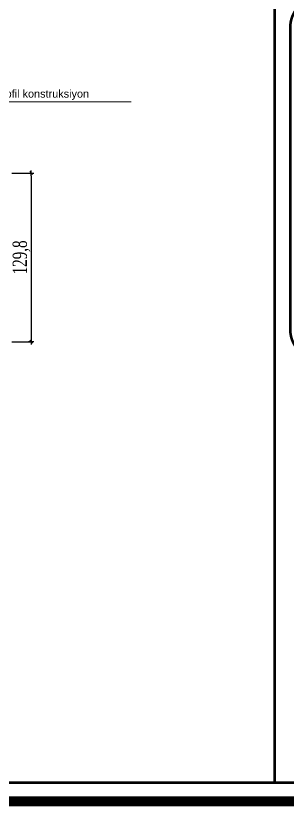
# Model space of a CAD drawing. Header units: millimetres. Extents: x 54215 to 67697, y 23496 to 56611.
# Drawn here: x 59812 to 60021, y 28203 to 28812 of the extents above; entities that cross this region are included whole.
import ezdxf

# ---------------------------------------------------------------- set-up
doc = ezdxf.new("R2010")
doc.units = ezdxf.units.MM
doc.layers.add('no3_lejand', color=255, linetype='Continuous', lineweight=13)
doc.layers.add('no3_yazı duvar', color=152, linetype='Continuous', lineweight=0)
doc.styles.get("Standard").update_dxf_attribs({"font": 'arial.ttf'})
doc.styles.add('Ölçü50', font='georgia.ttf', dxfattribs={"width": 0.7})
doc.dimstyles.new('olcu10', dxfattribs={"dimtxt": 11, "dimasz": 2, "dimexe": 1.25, "dimexo": 0.625, "dimgap": 0.5, "dimtad": 1, "dimdec": 1, "dimzin": 9, "dimtxsty": 'Ölçü50', "dimblk": 'CENTIK', "dimcen": 2, "dimclrd": 250, "dimclre": 250, "dimclrt": 44, "dimazin": 2, "dimtfac": 1, "dimtdec": 1, "dimtix": 1, "dimtmove": 0, "dimatfit": 3, "dimldrblk": 'CENTIK', "dimfxl": 1, "dimlwd": -1, "dimarcsym": 0})

# ---------------------------------------------------------------- blocks, each defined once
blk = doc.blocks.new('CENTIK')
for p, q in [((-1, 0), (1, 0)), ((-0.57, -0.57), (0.57, 0.57)), ((0, 1), (0, -1))]:
    blk.add_line(p, q)
blk = doc.blocks.new('*D322')
at = {"color": 250, "lineweight": -2, "transparency": 16777216}
for p, q in [((59808.92, 28690.51), (59825.09, 28690.51)), ((59809.03, 28560.72), (59825.09, 28560.72))]:
    blk.add_line(p, q, dxfattribs=at)
at = {"color": 250, "transparency": 16777216}
blk.add_line((59823.84, 28688.51), (59823.84, 28562.72), dxfattribs=at)
at = {"layer": 'Defpoints', "color": 0, "transparency": 16777216}
for p in [(59808.29, 28690.51), (59808.4, 28560.72), (59823.84, 28560.72)]:
    blk.add_point(p, dxfattribs=at)
at = {"color": 250, "transparency": 16777216, "xscale": 2, "yscale": 2, "zscale": 2}
for p, rotation in [((59823.84, 28690.51), 90), ((59823.84, 28560.72), 270)]:
    blk.add_blockref('CENTIK', p, dxfattribs=dict(at, rotation=rotation))
at = {"color": 44, "transparency": 16777216, "insert": (59816.36, 28625.61), "char_height": 11, "attachment_point": 5, "rotation": 90, "style": 'Ölçü50'}
blk.add_mtext('129,8', dxfattribs=at)

msp = doc.modelspace()

# ---------------------------------------------------------------- linework, layer by layer
at = {"color": 252, "const_width": 2.031}
msp.add_lwpolyline([(60417.076, 28835.787, -0.4142136), (60407.53, 28826.241), (60047.189, 28826.241, 0.4142136), (60023.326, 28802.378), (60023.326, 28570.426, 0.4142136), (60047.189, 28546.563), (60407.53, 28546.563, -0.4142136), (60417.076, 28537.017), (60417.076, 28221.372), (58618.399, 28221.372), (58618.399, 29340.736), (60417.076, 29340.736), (60417.076, 28835.787)], format="xyb", dxfattribs=at)
msp.add_lwpolyline([(60011.394, 28221.372), (60011.394, 29340.736)], dxfattribs=at)
at = {"layer": 'no3_lejand', "color": 1, "const_width": 7.466}
msp.add_lwpolyline([(60431.394, 28207.054), (58604.08, 28207.054), (58604.08, 29355.054), (60431.394, 29355.054), (60431.394, 28835.787, -0.4142136), (60407.53, 28811.923), (60047.189, 28811.923, 0.4142136), (60037.644, 28802.378), (60037.644, 28570.426, 0.4142136), (60047.189, 28560.881), (60407.53, 28560.881, -0.4142136), (60431.394, 28537.017), (60431.394, 28207.054)], format="xyb", dxfattribs=at)
at = {"layer": 'no3_yazı duvar'}
msp.add_lwpolyline([(59697.803, 28687.477), (59772.631, 28745.264), (59900.809, 28745.264)], dxfattribs=at)

# ---------------------------------------------------------------- texts
at = {"layer": 'no3_yazı duvar', "insert": (59868.445, 28754.604), "char_height": 6, "width": 108.02303, "attachment_point": 3}
msp.add_mtext('kutu profil konstruksiyon', dxfattribs=at)

# ---------------------------------------------------------------- dimensions: what is measured, and where the dimension line sits
dim = msp.add_linear_dim(base=(59823.842, 28560.715), p1=(59808.293, 28690.514), p2=(59808.404, 28560.715), angle=90, dimstyle='olcu10')
dim.commit()
dim.dimension.update_dxf_attribs({"geometry": '*D322', "text_midpoint": (59816.363, 28625.615)})

doc.saveas('drawing.dxf')
